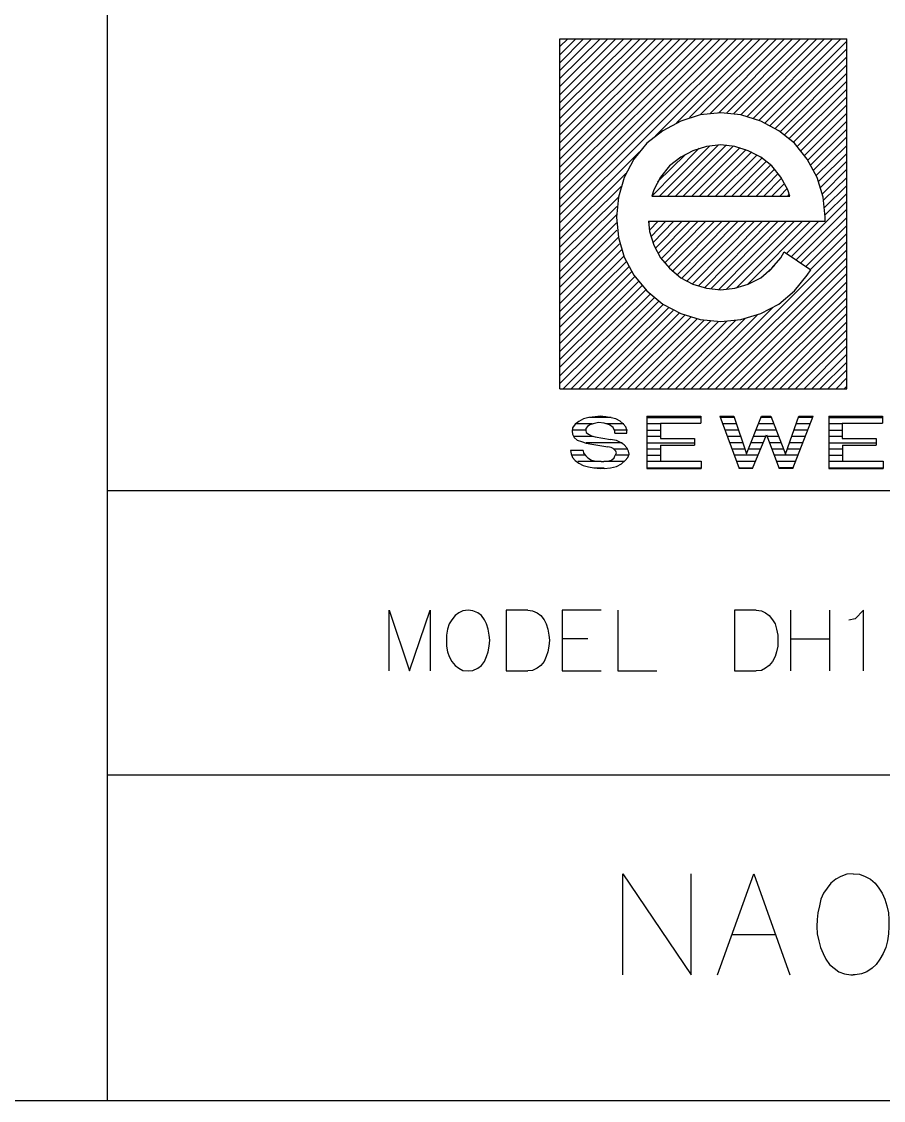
# Model space of a CAD drawing. Header units: inches. Extents: x -1698 to -1559, y -917 to -744.
# Drawn here: x -1611.67 to -1589.54, y -916.86 to -889.15 of the extents above; entities that cross this region are included whole.
import ezdxf

# ---------------------------------------------------------------- set-up
doc = ezdxf.new("R2010")
doc.units = ezdxf.units.IN
doc.layers.add('DH152', color=7, linetype='CONTINUOUS')

msp = doc.modelspace()

# ---------------------------------------------------------------- linework, layer by layer
at = {"layer": 'DH152', "color": 7}
for points in [[(-1609.46667, -916.86178), (-1609.46667, -881.0228)], [(-1597.84981, -898.58349), (-1597.84981, -889.59328)], [(-1597.84981, -889.59328), (-1590.48433, -889.59328)], [(-1597.84981, -889.78284), (-1597.64671, -889.59328)], [(-1597.84981, -889.99947), (-1597.44362, -889.59328)], [(-1597.84981, -890.20256), (-1597.24053, -889.59328)], [(-1597.84981, -890.40565), (-1597.03744, -889.59328)], [(-1597.84981, -890.60874), (-1596.82081, -889.59328)], [(-1597.84981, -890.81184), (-1596.61771, -889.59328)], [(-1597.84981, -891.02847), (-1596.41462, -889.59328)], [(-1597.84981, -891.23156), (-1596.21153, -889.59328)], [(-1597.84981, -891.43465), (-1595.9949, -889.59328)], [(-1597.84981, -891.63774), (-1595.79181, -889.59328)], [(-1597.84981, -891.85438), (-1595.58871, -889.59328)], [(-1597.84981, -892.05747), (-1595.38562, -889.59328)], [(-1597.84981, -892.26056), (-1595.16899, -889.59328)], [(-1597.84981, -892.46365), (-1594.9659, -889.59328)], [(-1597.84981, -892.68028), (-1594.76281, -889.59328)], [(-1597.84981, -892.88338), (-1594.55971, -889.59328)], [(-1597.84981, -893.08647), (-1594.35662, -889.59328)], [(-1597.84981, -893.28956), (-1594.13999, -889.59328)], [(-1597.84981, -893.49265), (-1593.9369, -889.59328)], [(-1597.84981, -893.70928), (-1593.73381, -889.59328)], [(-1597.84981, -893.91238), (-1593.53071, -889.59328)], [(-1597.84981, -894.11547), (-1593.31408, -889.59328)], [(-1597.84981, -894.31856), (-1593.11099, -889.59328)], [(-1595.39916, -892.08455), (-1592.9079, -889.59328)], [(-1594.85758, -891.74606), (-1592.70481, -889.59328)], [(-1594.5191, -891.61066), (-1592.48817, -889.59328)], [(-1594.24831, -891.54297), (-1592.28508, -889.59328)], [(-1594.0046, -891.51589), (-1592.08199, -889.59328)], [(-1593.77442, -891.50235), (-1591.8789, -889.59328)], [(-1593.57133, -891.50235), (-1591.67581, -889.59328)], [(-1593.39532, -891.51589), (-1591.45917, -889.59328)], [(-1593.20577, -891.54297), (-1591.25608, -889.59328)], [(-1593.04329, -891.58359), (-1591.05299, -889.59328)], [(-1592.88082, -891.6242), (-1590.8499, -889.59328)], [(-1592.73189, -891.67836), (-1590.63327, -889.59328)], [(-1592.58295, -891.74606), (-1590.48433, -889.64744)], [(-1590.48433, -898.58349), (-1590.48433, -889.59328)], [(-1592.44756, -891.81376), (-1590.48433, -889.85053)], [(-1592.3257, -891.89499), (-1590.48433, -890.05363)], [(-1592.19031, -891.97623), (-1590.48433, -890.25672)], [(-1592.08199, -892.05747), (-1590.48433, -890.47335)], [(-1591.96014, -892.15224), (-1590.48433, -890.67644)], [(-1591.85182, -892.24702), (-1590.48433, -890.87953)], [(-1591.75704, -892.35534), (-1590.48433, -891.08263)], [(-1591.66227, -892.46365), (-1590.48433, -891.28572)], [(-1591.03945, -894.27794), (-1591.03945, -894.16963), (-1591.09361, -893.65513), (-1591.24254, -893.15416), (-1591.49979, -892.68028), (-1591.82474, -892.2741), (-1592.23092, -891.94915), (-1592.69127, -891.70544), (-1593.20577, -891.54297), (-1593.72027, -891.48881), (-1594.24831, -891.54297), (-1594.74927, -891.70544), (-1595.20961, -891.94915), (-1595.61579, -892.2741), (-1595.95428, -892.68028), (-1596.19799, -893.15416), (-1596.34692, -893.65513), (-1596.40108, -894.16963), (-1596.34692, -894.69766), (-1596.19799, -895.19863), (-1595.95428, -895.65897), (-1595.61579, -896.06515), (-1595.20961, -896.40364), (-1594.74927, -896.64735), (-1594.24831, -896.79628), (-1593.72027, -896.85044), (-1593.20577, -896.79628), (-1592.69127, -896.64735), (-1592.23092, -896.40364), (-1591.82474, -896.06515), (-1591.49979, -895.65897), (-1591.40502, -895.52357)], [(-1591.56749, -892.58551), (-1590.48433, -891.50235)], [(-1591.48625, -892.70736), (-1590.48433, -891.70544)], [(-1591.40502, -892.82922), (-1590.48433, -891.90853)], [(-1591.33732, -892.96461), (-1590.48433, -892.11163)], [(-1595.49394, -893.62805), (-1594.27538, -892.39595)], [(-1595.29085, -893.62805), (-1594.0046, -892.3418)], [(-1595.08775, -893.62805), (-1593.77442, -892.31472)], [(-1594.88466, -893.62805), (-1593.57133, -892.31472)], [(-1594.68157, -893.62805), (-1593.39532, -892.3418)], [(-1594.46494, -893.62805), (-1593.21931, -892.38241)], [(-1591.26962, -893.10001), (-1590.48433, -892.32826)], [(-1597.84981, -894.53519), (-1595.80535, -892.49073)], [(-1595.345, -893.26248), (-1594.62741, -892.55843)], [(-1594.26185, -893.62805), (-1593.07037, -892.43657)], [(-1594.05875, -893.62805), (-1592.92144, -892.49073)], [(-1593.85566, -893.62805), (-1592.78604, -892.57197)], [(-1593.63903, -893.62805), (-1592.66419, -892.6532)], [(-1591.20192, -893.24894), (-1590.48433, -892.53135)], [(-1593.43594, -893.62805), (-1592.54233, -892.73444)], [(-1593.23285, -893.62805), (-1592.43402, -892.82922)], [(-1593.02975, -893.62805), (-1592.33924, -892.93753)], [(-1591.16131, -893.41141), (-1590.48433, -892.73444)], [(-1591.10715, -893.57389), (-1590.48433, -892.93753)], [(-1597.84981, -894.73828), (-1596.15737, -893.04585)], [(-1592.81312, -893.62805), (-1592.24446, -893.04585)], [(-1592.61003, -893.62805), (-1592.16323, -893.1677)], [(-1591.08007, -893.73636), (-1590.48433, -893.15416)], [(-1597.84981, -894.94138), (-1596.27923, -893.38434)], [(-1592.40694, -893.62805), (-1592.08199, -893.3031)], [(-1592.20385, -893.62805), (-1592.01429, -893.43849)], [(-1591.05299, -893.92591), (-1590.48433, -893.35726)], [(-1597.84981, -895.14447), (-1596.34692, -893.65513)], [(-1592.00075, -893.62805), (-1591.96014, -893.58743)], [(-1591.90598, -895.18509), (-1590.48433, -893.76344)], [(-1591.03945, -894.11547), (-1590.48433, -893.56035)], [(-1597.84981, -895.34756), (-1596.38754, -893.89884)], [(-1591.78412, -895.26632), (-1590.48433, -893.96653)], [(-1597.84981, -895.56419), (-1596.40108, -894.11547)], [(-1597.84981, -895.76728), (-1596.40108, -894.31856)], [(-1595.57517, -894.27794), (-1595.5481, -894.53519), (-1595.43978, -894.88722), (-1595.26377, -895.21216), (-1595.0336, -895.48295), (-1594.74927, -895.72666), (-1594.43786, -895.88914), (-1594.08583, -895.99745), (-1593.72027, -896.03807), (-1593.3547, -895.99745), (-1593.01621, -895.88914), (-1592.69127, -895.72666), (-1592.40694, -895.48295), (-1592.17677, -895.21216), (-1592.09553, -895.06323)], [(-1595.57517, -894.27794), (-1591.03945, -894.27794)], [(-1595.57517, -894.31856), (-1595.53456, -894.27794)], [(-1595.5481, -894.50811), (-1595.33146, -894.27794)], [(-1595.50748, -894.67059), (-1595.12837, -894.27794)], [(-1595.46686, -894.83306), (-1594.92528, -894.27794)], [(-1595.39916, -894.96845), (-1594.70865, -894.27794)], [(-1595.33146, -895.10385), (-1594.50556, -894.27794)], [(-1595.25023, -895.23924), (-1594.30246, -894.27794)], [(-1595.15545, -895.34756), (-1594.09937, -894.27794)], [(-1595.06067, -895.45588), (-1593.88274, -894.27794)], [(-1594.9659, -895.56419), (-1593.67965, -894.27794)], [(-1594.84404, -895.65897), (-1593.47656, -894.27794)], [(-1594.72219, -895.7402), (-1593.27346, -894.27794)], [(-1594.60033, -895.82144), (-1593.05683, -894.27794)], [(-1594.4514, -895.88914), (-1592.85374, -894.27794)], [(-1594.30246, -895.9433), (-1592.65065, -894.27794)], [(-1594.13999, -895.98391), (-1592.44756, -894.27794)], [(-1593.97752, -896.01099), (-1592.24446, -894.27794)], [(-1593.77442, -896.03807), (-1592.02783, -894.27794)], [(-1593.57133, -896.02453), (-1591.82474, -894.27794)], [(-1593.32762, -895.99745), (-1591.62165, -894.27794)], [(-1593.02975, -895.90268), (-1591.41856, -894.27794)], [(-1592.02783, -895.10385), (-1591.20192, -894.27794)], [(-1591.66227, -895.34756), (-1590.48433, -894.18316)], [(-1597.84981, -895.97038), (-1596.38754, -894.50811)], [(-1591.52687, -895.4288), (-1590.48433, -894.38626)], [(-1591.40502, -895.51003), (-1590.48433, -894.58935)], [(-1597.84981, -896.17347), (-1596.34692, -894.68413)], [(-1597.84981, -896.3901), (-1596.31985, -894.86014)], [(-1594.26185, -898.58349), (-1590.48433, -894.79244)], [(-1597.84981, -896.59319), (-1596.26569, -895.00907)], [(-1597.84981, -896.79628), (-1596.21153, -895.17155)], [(-1594.05875, -898.58349), (-1590.48433, -895.00907)], [(-1592.09553, -895.06323), (-1591.40502, -895.52357)], [(-1597.84981, -896.99938), (-1596.14383, -895.30694)], [(-1597.84981, -897.21601), (-1596.07613, -895.44234)], [(-1593.85566, -898.58349), (-1590.48433, -895.21216)], [(-1593.65257, -898.58349), (-1590.48433, -895.41526)], [(-1592.48817, -895.56419), (-1592.33924, -895.41526)], [(-1597.84981, -897.4191), (-1596.00844, -895.57773)], [(-1597.84981, -897.62219), (-1595.9272, -895.69959)], [(-1593.43594, -898.58349), (-1590.48433, -895.61835)], [(-1597.84981, -897.82528), (-1595.83242, -895.82144)], [(-1597.84981, -898.02837), (-1595.73765, -895.92976)], [(-1593.23285, -898.58349), (-1590.48433, -895.83498)], [(-1597.84981, -898.24501), (-1595.64287, -896.03807)], [(-1597.84981, -898.4481), (-1595.53456, -896.14639)], [(-1597.76857, -898.58349), (-1595.42624, -896.24116)], [(-1593.02975, -898.58349), (-1590.48433, -896.03807)], [(-1592.82666, -898.58349), (-1590.48433, -896.24116)], [(-1597.56548, -898.58349), (-1595.31792, -896.33594)], [(-1597.36238, -898.58349), (-1595.19607, -896.41718)], [(-1597.15929, -898.58349), (-1595.06067, -896.49841)], [(-1596.94266, -898.58349), (-1594.93882, -896.56611)], [(-1594.47848, -898.58349), (-1592.3934, -896.49841)], [(-1592.62357, -898.58349), (-1590.48433, -896.44426)], [(-1596.73957, -898.58349), (-1594.78988, -896.63381)], [(-1596.53648, -898.58349), (-1594.64095, -896.68797)], [(-1596.33338, -898.58349), (-1594.49202, -896.74213)], [(-1596.11675, -898.58349), (-1594.32954, -896.78274)], [(-1595.91366, -898.58349), (-1594.15353, -896.82336)], [(-1595.71057, -898.58349), (-1593.97752, -896.8369)], [(-1595.50748, -898.58349), (-1593.77442, -896.85044)], [(-1595.30438, -898.58349), (-1593.57133, -896.85044)], [(-1595.08775, -898.58349), (-1593.34116, -896.82336)], [(-1594.88466, -898.58349), (-1593.08391, -896.7692)], [(-1594.68157, -898.58349), (-1592.78604, -896.68797)], [(-1592.40694, -898.58349), (-1590.48433, -896.64735)], [(-1592.20385, -898.58349), (-1590.48433, -896.86398)], [(-1592.00075, -898.58349), (-1590.48433, -897.06707)], [(-1591.79766, -898.58349), (-1590.48433, -897.27016)], [(-1591.58103, -898.58349), (-1590.48433, -897.47326)], [(-1591.37794, -898.58349), (-1590.48433, -897.68989)], [(-1591.17485, -898.58349), (-1590.48433, -897.89298)], [(-1590.97175, -898.58349), (-1590.48433, -898.09607)], [(-1590.75512, -898.58349), (-1590.48433, -898.29916)], [(-1590.55203, -898.58349), (-1590.48433, -898.5158)], [(-1597.84981, -898.58349), (-1590.48433, -898.58349)], [(-1596.94266, -899.30109), (-1597.10513, -899.31462), (-1597.24053, -899.35524), (-1597.36238, -899.42294), (-1597.45716, -899.49064), (-1597.52486, -899.58541), (-1597.5384, -899.66665)], [(-1596.53648, -899.31462), (-1597.0916, -899.31462)], [(-1596.82081, -899.28755), (-1596.94266, -899.30109)], [(-1596.13029, -899.72081), (-1596.13029, -899.63957), (-1596.15737, -899.55834), (-1596.22507, -899.4771), (-1596.30631, -899.4094), (-1596.41462, -899.35524), (-1596.53648, -899.32816), (-1596.67187, -899.30109), (-1596.82081, -899.28755)], [(-1595.61579, -899.28755), (-1594.23477, -899.28755)], [(-1595.61579, -899.28755), (-1595.61579, -900.62795)], [(-1595.61579, -899.31462), (-1594.22123, -899.31462)], [(-1594.23477, -899.28755), (-1594.23477, -899.46356)], [(-1593.74735, -899.28755), (-1593.38178, -899.28755)], [(-1593.74735, -899.28755), (-1593.24639, -900.62795)], [(-1593.38178, -899.31462), (-1593.73381, -899.31462)], [(-1593.38178, -899.28755), (-1593.05683, -900.24885), (-1592.67773, -899.28755)], [(-1592.42048, -899.31462), (-1592.69127, -899.31462)], [(-1592.67773, -899.28755), (-1592.43402, -899.28755)], [(-1592.43402, -899.28755), (-1592.05491, -900.26239)], [(-1592.05491, -900.26239), (-1591.71642, -899.28755)], [(-1591.86536, -900.62795), (-1591.35086, -899.28755)], [(-1591.71642, -899.28755), (-1591.35086, -899.28755)], [(-1591.3644, -899.31462), (-1591.71642, -899.31462)], [(-1590.94467, -899.28755), (-1589.56365, -899.28755)], [(-1590.94467, -899.28755), (-1590.94467, -900.62795)], [(-1590.94467, -899.31462), (-1589.55011, -899.31462)], [(-1589.56365, -899.28755), (-1589.56365, -899.46356)], [(-1597.0239, -899.4771), (-1597.44362, -899.4771)], [(-1596.99682, -899.4771), (-1597.07806, -899.50418), (-1597.14575, -899.5448), (-1597.18637, -899.59895), (-1597.18637, -899.65311)], [(-1596.4417, -899.66665), (-1596.48232, -899.57187), (-1596.5771, -899.50418), (-1596.71249, -899.46356), (-1596.86142, -899.45002), (-1596.99682, -899.4771)], [(-1596.21153, -899.4771), (-1596.65833, -899.4771)], [(-1595.26377, -899.4771), (-1595.61579, -899.4771)], [(-1595.26377, -899.46356), (-1594.23477, -899.46356)], [(-1595.26377, -899.46356), (-1595.26377, -899.8562), (-1594.39724, -899.8562)], [(-1593.32762, -899.4771), (-1593.66611, -899.4771)], [(-1592.35278, -899.4771), (-1592.75896, -899.4771)], [(-1591.4321, -899.4771), (-1591.78412, -899.4771)], [(-1590.59265, -899.4771), (-1590.94467, -899.4771)], [(-1590.60619, -899.46356), (-1589.56365, -899.46356)], [(-1590.60619, -899.46356), (-1590.60619, -899.8562), (-1589.72612, -899.8562)], [(-1597.18637, -899.63957), (-1597.5384, -899.63957)], [(-1597.5384, -899.66665), (-1597.52486, -899.74789), (-1597.48424, -899.82912), (-1597.403, -899.89682), (-1597.29469, -899.93744), (-1597.17283, -899.97806)], [(-1596.99682, -899.80205), (-1597.48424, -899.80205)], [(-1597.18637, -899.65311), (-1597.17283, -899.70727), (-1597.11867, -899.74789)], [(-1597.11867, -899.74789), (-1597.03744, -899.78851), (-1596.94266, -899.81559)], [(-1596.94266, -899.81559), (-1596.55002, -899.88328)], [(-1596.27923, -899.96452), (-1596.40108, -899.91036), (-1596.55002, -899.88328)], [(-1596.11675, -899.63957), (-1596.45524, -899.63957)], [(-1596.4417, -899.72081), (-1596.4417, -899.66665)], [(-1596.4417, -899.72081), (-1596.13029, -899.72081)], [(-1595.61579, -899.63957), (-1595.26377, -899.63957)], [(-1595.26377, -899.80205), (-1595.61579, -899.80205)], [(-1594.39724, -899.8562), (-1594.39724, -900.03222)], [(-1593.27346, -899.63957), (-1593.61195, -899.63957)], [(-1593.21931, -899.80205), (-1593.54425, -899.80205)], [(-1592.9079, -900.62795), (-1592.54233, -899.76143)], [(-1592.56941, -899.80205), (-1592.88082, -899.80205)], [(-1592.29862, -899.63957), (-1592.82666, -899.63957)], [(-1592.54233, -899.76143), (-1592.21739, -900.62795)], [(-1592.23092, -899.80205), (-1592.52879, -899.80205)], [(-1591.55395, -899.80205), (-1591.89244, -899.80205)], [(-1591.49979, -899.63957), (-1591.83828, -899.63957)], [(-1590.94467, -899.63957), (-1590.59265, -899.63957)], [(-1590.59265, -899.80205), (-1590.94467, -899.80205)], [(-1589.72612, -899.8562), (-1589.72612, -900.03222)], [(-1597.57902, -900.16761), (-1597.56548, -900.24885), (-1597.52486, -900.34362), (-1597.45716, -900.42486), (-1597.36238, -900.49256), (-1597.25407, -900.54672), (-1597.11867, -900.58734), (-1596.98328, -900.61441), (-1596.82081, -900.62795)], [(-1597.25407, -900.16761), (-1597.57902, -900.16761)], [(-1597.25407, -900.16761), (-1597.24053, -900.23531), (-1597.18637, -900.30301), (-1597.13221, -900.35716)], [(-1596.25215, -899.96452), (-1597.17283, -899.96452)], [(-1597.17283, -899.97806), (-1597.07806, -899.9916)], [(-1597.07806, -899.9916), (-1596.61771, -900.07284)], [(-1596.71249, -900.62795), (-1596.55002, -900.61441), (-1596.40108, -900.5738), (-1596.26569, -900.5061), (-1596.17091, -900.42486), (-1596.10321, -900.34362), (-1596.07613, -900.26239), (-1596.08967, -900.18115), (-1596.13029, -900.09991), (-1596.19799, -900.01868), (-1596.27923, -899.96452)], [(-1596.48232, -900.11345), (-1596.53648, -900.08637), (-1596.61771, -900.07284)], [(-1596.41462, -900.26239), (-1596.40108, -900.22177), (-1596.41462, -900.18115), (-1596.4417, -900.15407), (-1596.48232, -900.11345)], [(-1596.10321, -900.12699), (-1596.45524, -900.12699)], [(-1595.61579, -899.96452), (-1594.3837, -899.96452)], [(-1595.25023, -900.12699), (-1595.61579, -900.12699)], [(-1595.26377, -900.03222), (-1594.39724, -900.03222)], [(-1595.26377, -900.03222), (-1595.26377, -900.4384)], [(-1593.16515, -899.96452), (-1593.4901, -899.96452)], [(-1593.11099, -900.12699), (-1593.4224, -900.12699)], [(-1592.70481, -900.12699), (-1593.01621, -900.12699)], [(-1592.63711, -899.96452), (-1592.94852, -899.96452)], [(-1592.16323, -899.96452), (-1592.47464, -899.96452)], [(-1592.10907, -900.12699), (-1592.40694, -900.12699)], [(-1591.68935, -900.12699), (-1592.01429, -900.12699)], [(-1591.62165, -899.96452), (-1591.96014, -899.96452)], [(-1590.94467, -899.96452), (-1589.72612, -899.96452)], [(-1590.59265, -900.12699), (-1590.94467, -900.12699)], [(-1590.59265, -900.03222), (-1589.72612, -900.03222)], [(-1590.59265, -900.03222), (-1590.59265, -900.4384)], [(-1597.18637, -900.28947), (-1597.5384, -900.28947)], [(-1596.79373, -900.45194), (-1597.38946, -900.45194)], [(-1597.13221, -900.35716), (-1597.03744, -900.41132), (-1596.91558, -900.4384), (-1596.79373, -900.45194)], [(-1596.79373, -900.45194), (-1596.72603, -900.45194)], [(-1596.72603, -900.45194), (-1596.61771, -900.4384), (-1596.52294, -900.41132), (-1596.45524, -900.35716), (-1596.42816, -900.28947)], [(-1596.21153, -900.45194), (-1596.72603, -900.45194)], [(-1596.41462, -900.26239), (-1596.42816, -900.28947)], [(-1596.08967, -900.28947), (-1596.41462, -900.28947)], [(-1595.61579, -900.28947), (-1595.25023, -900.28947)], [(-1594.22123, -900.45194), (-1595.61579, -900.45194)], [(-1595.26377, -900.4384), (-1594.22123, -900.4384)], [(-1594.22123, -900.4384), (-1594.22123, -900.62795)], [(-1592.7725, -900.28947), (-1593.36824, -900.28947)], [(-1592.8402, -900.45194), (-1593.30054, -900.45194)], [(-1591.7435, -900.28947), (-1592.33924, -900.28947)], [(-1591.8112, -900.45194), (-1592.27154, -900.45194)], [(-1590.94467, -900.28947), (-1590.59265, -900.28947)], [(-1589.55011, -900.45194), (-1590.94467, -900.45194)], [(-1590.59265, -900.4384), (-1589.55011, -900.4384)], [(-1589.55011, -900.4384), (-1589.55011, -900.62795)], [(-1596.96974, -900.61441), (-1596.71249, -900.61441)], [(-1596.71249, -900.62795), (-1596.82081, -900.62795)], [(-1595.61579, -900.61441), (-1594.22123, -900.61441)], [(-1595.61579, -900.62795), (-1594.22123, -900.62795)], [(-1592.9079, -900.62795), (-1593.24639, -900.62795)], [(-1593.23285, -900.61441), (-1592.89436, -900.61441)], [(-1591.86536, -900.62795), (-1592.21739, -900.62795)], [(-1591.86536, -900.61441), (-1592.20385, -900.61441)], [(-1590.94467, -900.61441), (-1589.55011, -900.61441)], [(-1590.94467, -900.62795), (-1589.55011, -900.62795)], [(-1609.46667, -901.19661), (-1559.18107, -901.19661)], [(-1602.23659, -905.82711), (-1602.23659, -904.27007), (-1601.70856, -905.82711), (-1601.18052, -904.27007), (-1601.18052, -905.82711)], [(-1598.67571, -904.27007), (-1599.23083, -904.27007), (-1599.23083, -905.82711), (-1598.67571, -905.82711)], [(-1598.67571, -904.27007), (-1598.55386, -904.28361), (-1598.432, -904.33777), (-1598.33723, -904.40547), (-1598.25599, -904.51378), (-1598.20183, -904.6221), (-1598.16121, -904.75749), (-1598.13413, -904.90643), (-1598.1206, -905.04182), (-1598.13413, -905.19076), (-1598.16121, -905.33969), (-1598.20183, -905.46155), (-1598.25599, -905.5834), (-1598.33723, -905.69172), (-1598.432, -905.75941), (-1598.55386, -905.81357), (-1598.67571, -905.82711)], [(-1596.79373, -904.27007), (-1597.79565, -904.27007), (-1597.79565, -905.82711), (-1596.79373, -905.82711)], [(-1596.36046, -904.27007), (-1596.36046, -905.82711), (-1595.35854, -905.82711)], [(-1592.81312, -904.27007), (-1593.36824, -904.27007), (-1593.36824, -905.82711), (-1592.81312, -905.82711)], [(-1592.81312, -904.27007), (-1592.67773, -904.28361), (-1592.56941, -904.33777), (-1592.47464, -904.40547), (-1592.3934, -904.51378), (-1592.3257, -904.6221), (-1592.28508, -904.75749), (-1592.258, -904.90643), (-1592.258, -905.04182), (-1592.258, -905.19076), (-1592.28508, -905.33969), (-1592.3257, -905.46155), (-1592.3934, -905.5834), (-1592.47464, -905.69172), (-1592.56941, -905.75941), (-1592.67773, -905.81357), (-1592.81312, -905.82711)], [(-1591.93306, -904.27007), (-1591.93306, -905.82711)], [(-1590.93114, -904.27007), (-1590.93114, -905.82711)], [(-1590.05107, -905.82711), (-1590.05107, -904.27007), (-1590.2677, -904.4867), (-1590.43017, -904.52732)], [(-1597.13221, -905.0012), (-1597.79565, -905.0012)], [(-1591.93306, -905.0012), (-1590.93114, -905.0012)], [(-1609.46667, -908.49439), (-1559.18107, -908.49439)], [(-1596.23861, -913.63939), (-1596.23861, -911.03981), (-1594.47848, -913.63939), (-1594.47848, -911.03981)], [(-1593.8015, -913.63939), (-1592.86728, -911.03981), (-1591.9466, -913.63939)], [(-1590.32186, -911.03981), (-1590.48433, -911.05335), (-1590.63327, -911.10751), (-1590.76866, -911.1752), (-1590.89052, -911.28352), (-1590.98529, -911.40537), (-1591.08007, -911.54077), (-1591.14777, -911.6897), (-1591.18839, -911.86572), (-1591.229, -912.04173), (-1591.24254, -912.21774), (-1591.25608, -912.39376), (-1591.24254, -912.58331), (-1591.20192, -912.75932), (-1591.16131, -912.93533), (-1591.09361, -913.08427), (-1591.02591, -913.2332), (-1590.93114, -913.3686), (-1590.80928, -913.46337), (-1590.68742, -913.55815), (-1590.53849, -913.61231), (-1590.37602, -913.63939), (-1590.32186, -913.63939)], [(-1590.32186, -911.03981), (-1590.15939, -911.05335), (-1590.01045, -911.10751), (-1589.87506, -911.1752), (-1589.7532, -911.28352), (-1589.65842, -911.40537), (-1589.57719, -911.54077), (-1589.50949, -911.6897), (-1589.45533, -911.86572), (-1589.41471, -912.04173), (-1589.40117, -912.21774), (-1589.40117, -912.39376), (-1589.41471, -912.58331), (-1589.44179, -912.75932), (-1589.48241, -912.93533), (-1589.55011, -913.08427), (-1589.63135, -913.2332), (-1589.72612, -913.3686), (-1589.83444, -913.46337), (-1589.96983, -913.55815), (-1590.10523, -913.61231), (-1590.2677, -913.63939), (-1590.32186, -913.63939)], [(-1593.4224, -912.59685), (-1592.31216, -912.59685)], [(-1692.20639, -916.86178), (-1559.18107, -916.86178)]]:
    msp.add_lwpolyline(points, dxfattribs=at)
for points in [[(-1595.49394, -893.62805), (-1591.9466, -893.62805), (-1592.00075, -893.46557), (-1592.17677, -893.14063), (-1592.40694, -892.8563), (-1592.69127, -892.62613), (-1593.01621, -892.46365), (-1593.3547, -892.35534), (-1593.72027, -892.31472), (-1594.08583, -892.35534), (-1594.43786, -892.46365), (-1594.74927, -892.62613), (-1595.0336, -892.8563), (-1595.26377, -893.14063), (-1595.43978, -893.46557)], [(-1600.20567, -905.82711), (-1600.08382, -905.81357), (-1599.96196, -905.75941), (-1599.86719, -905.69172), (-1599.78595, -905.5834), (-1599.73179, -905.46155), (-1599.69117, -905.33969), (-1599.6641, -905.19076), (-1599.65056, -905.04182), (-1599.6641, -904.90643), (-1599.69117, -904.75749), (-1599.73179, -904.6221), (-1599.78595, -904.51378), (-1599.86719, -904.40547), (-1599.96196, -904.33777), (-1600.08382, -904.28361), (-1600.20567, -904.27007), (-1600.34107, -904.28361), (-1600.44938, -904.33777), (-1600.54416, -904.40547), (-1600.6254, -904.51378), (-1600.69309, -904.6221), (-1600.73371, -904.75749), (-1600.76079, -904.90643), (-1600.76079, -905.04182), (-1600.76079, -905.19076), (-1600.73371, -905.33969), (-1600.69309, -905.46155), (-1600.6254, -905.5834), (-1600.54416, -905.69172), (-1600.44938, -905.75941), (-1600.34107, -905.81357)]]:
    msp.add_lwpolyline(points, close=True, dxfattribs=at)

doc.saveas('drawing.dxf')
